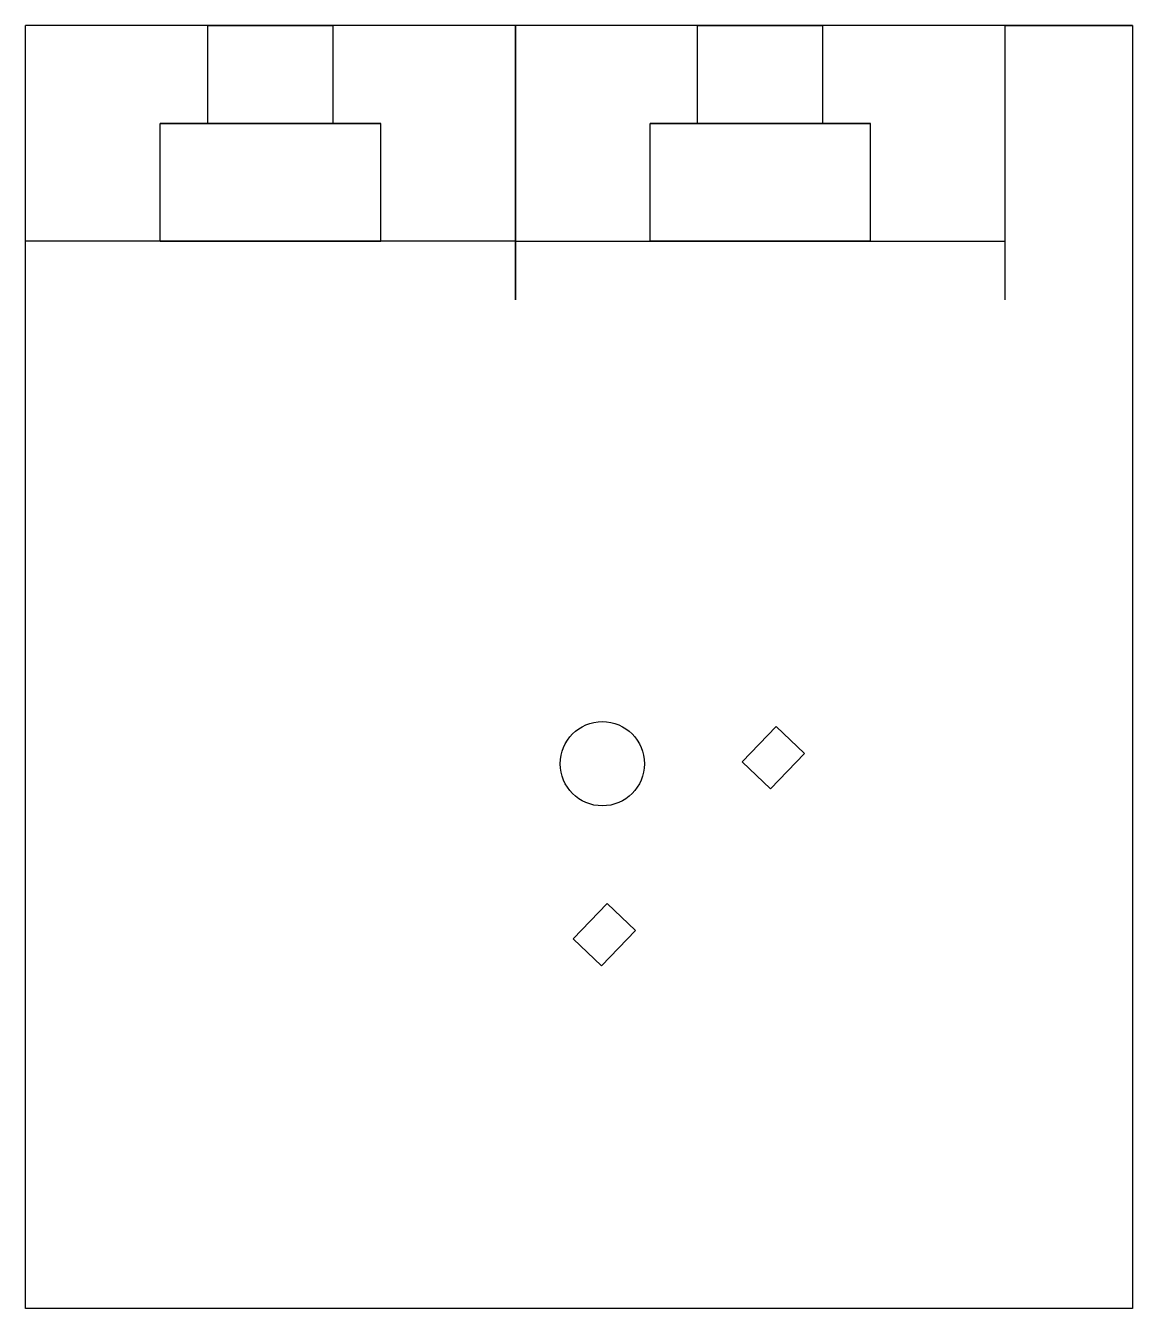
# Model space of a CAD drawing. Header units: millimetres. Extents: x -56.5 to 0, y 0 to 65.5.
import ezdxf

# ---------------------------------------------------------------- set-up
doc = ezdxf.new("R2010")
doc.units = ezdxf.units.MM

msp = doc.modelspace()

# ---------------------------------------------------------------- linework, layer by layer
at = {"layer": 'HIDDEN'}
for p, q in [((-56.5, 0), (-56.5, 65.5)), ((-34.5, 65.5), (-56.5, 65.5)), ((-47.2, 60.5), (-47.2, 65.5)), ((-40.8, 60.5), (-40.8, 65.5)), ((-31.5, 65.5), (-31.5, 51.5)), ((-6.5, 65.5), (-31.5, 65.5)), ((-22.2, 60.5), (-22.2, 65.5)), ((-15.8, 60.5), (-15.8, 65.5)), ((-6.5, 51.5), (-6.5, 65.5)), ((-6.5, 65.5), (0, 65.5)), ((-6.5, 54.5), (-6.5, 65.5)), ((-49.625, 54.5), (-49.625, 60.5)), ((-38.375, 54.5), (-38.375, 60.5)), ((-24.625, 54.5), (-24.625, 60.5)), ((-13.375, 54.5), (-13.375, 60.5)), ((-34.5, 54.5), (-56.5, 54.5)), ((-31.5, 54.5), (-6.5, 54.5)), ((-19.917, 27.907), (-18.192, 29.716)), ((-16.745, 28.336), (-18.192, 29.716)), ((-18.47, 26.527), (-16.745, 28.336)), ((-18.47, 26.527), (-19.917, 27.907)), ((-28.545, 18.862), (-26.819, 20.671)), ((-25.372, 19.291), (-26.819, 20.671)), ((-27.097, 17.482), (-25.372, 19.291)), ((-27.097, 17.482), (-28.545, 18.862))]:
    msp.add_line(p, q, dxfattribs=at)
for points in [[(-44, 65.5), (-44.358, 65.5), (-44.712, 65.5), (-45.057, 65.5), (-45.388, 65.5), (-45.703, 65.5), (-45.995, 65.5), (-46.263, 65.5), (-46.502, 65.5), (-46.71, 65.5), (-46.883, 65.5), (-47.02, 65.5), (-47.12, 65.5), (-47.18, 65.5), (-47.2, 65.5)], [(-47.2, 65.5), (-47.12, 65.5), (-46.883, 65.5), (-46.502, 65.5), (-45.995, 65.5), (-45.388, 65.5), (-44.712, 65.5), (-44, 65.5), (-43.288, 65.5), (-42.612, 65.5), (-42.005, 65.5), (-41.498, 65.5), (-41.117, 65.5), (-40.88, 65.5), (-40.8, 65.5)], [(-40.8, 65.5), (-40.82, 65.5), (-40.88, 65.5), (-40.98, 65.5), (-41.117, 65.5), (-41.29, 65.5), (-41.498, 65.5), (-41.737, 65.5), (-42.005, 65.5), (-42.297, 65.5), (-42.612, 65.5), (-42.943, 65.5), (-43.288, 65.5), (-43.642, 65.5), (-44, 65.5)], [(-31.5, 65.5), (-31.519, 65.5), (-31.575, 65.5), (-31.668, 65.5), (-31.797, 65.5), (-31.96, 65.5), (-32.155, 65.5), (-32.379, 65.5), (-32.63, 65.5), (-32.904, 65.5), (-33.198, 65.5), (-33.509, 65.5), (-33.832, 65.5), (-34.164, 65.5), (-34.5, 65.5)], [(-19, 65.5), (-19.358, 65.5), (-19.712, 65.5), (-20.057, 65.5), (-20.388, 65.5), (-20.703, 65.5), (-20.995, 65.5), (-21.263, 65.5), (-21.502, 65.5), (-21.71, 65.5), (-21.883, 65.5), (-22.02, 65.5), (-22.12, 65.5), (-22.18, 65.5), (-22.2, 65.5)], [(-22.2, 65.5), (-22.12, 65.5), (-21.883, 65.5), (-21.502, 65.5), (-20.995, 65.5), (-20.388, 65.5), (-19.712, 65.5), (-19, 65.5), (-18.288, 65.5), (-17.612, 65.5), (-17.005, 65.5), (-16.498, 65.5), (-16.117, 65.5), (-15.88, 65.5), (-15.8, 65.5)], [(-15.8, 65.5), (-15.82, 65.5), (-15.88, 65.5), (-15.98, 65.5), (-16.117, 65.5), (-16.29, 65.5), (-16.498, 65.5), (-16.737, 65.5), (-17.005, 65.5), (-17.297, 65.5), (-17.612, 65.5), (-17.943, 65.5), (-18.288, 65.5), (-18.642, 65.5), (-19, 65.5)], [(-44, 60.5), (-44.63, 60.5), (-45.252, 60.5), (-45.858, 60.5), (-46.441, 60.5), (-46.993, 60.5), (-47.507, 60.5), (-47.977, 60.5), (-48.398, 60.5), (-48.763, 60.5), (-49.068, 60.5), (-49.309, 60.5), (-49.484, 60.5), (-49.59, 60.5), (-49.625, 60.5)], [(-49.625, 60.5), (-49.484, 60.5), (-49.068, 60.5), (-48.398, 60.5), (-47.507, 60.5), (-46.441, 60.5), (-45.252, 60.5), (-44, 60.5), (-42.748, 60.5), (-41.559, 60.5), (-40.493, 60.5), (-39.602, 60.5), (-38.932, 60.5), (-38.516, 60.5), (-38.375, 60.5)], [(-44, 60.5), (-44.358, 60.5), (-44.712, 60.5), (-45.057, 60.5), (-45.388, 60.5), (-45.703, 60.5), (-45.995, 60.5), (-46.263, 60.5), (-46.502, 60.5), (-46.71, 60.5), (-46.883, 60.5), (-47.02, 60.5), (-47.12, 60.5), (-47.18, 60.5), (-47.2, 60.5)], [(-47.2, 60.5), (-47.12, 60.5), (-46.883, 60.5), (-46.502, 60.5), (-45.995, 60.5), (-45.388, 60.5), (-44.712, 60.5), (-44, 60.5), (-43.288, 60.5), (-42.612, 60.5), (-42.005, 60.5), (-41.498, 60.5), (-41.117, 60.5), (-40.88, 60.5), (-40.8, 60.5)], [(-40.8, 60.5), (-40.82, 60.5), (-40.88, 60.5), (-40.98, 60.5), (-41.117, 60.5), (-41.29, 60.5), (-41.498, 60.5), (-41.737, 60.5), (-42.005, 60.5), (-42.297, 60.5), (-42.612, 60.5), (-42.943, 60.5), (-43.288, 60.5), (-43.642, 60.5), (-44, 60.5)], [(-38.375, 60.5), (-38.41, 60.5), (-38.516, 60.5), (-38.691, 60.5), (-38.932, 60.5), (-39.237, 60.5), (-39.602, 60.5), (-40.023, 60.5), (-40.493, 60.5), (-41.007, 60.5), (-41.559, 60.5), (-42.142, 60.5), (-42.748, 60.5), (-43.37, 60.5), (-44, 60.5)], [(-19, 60.5), (-19.63, 60.5), (-20.252, 60.5), (-20.858, 60.5), (-21.441, 60.5), (-21.993, 60.5), (-22.507, 60.5), (-22.977, 60.5), (-23.398, 60.5), (-23.763, 60.5), (-24.068, 60.5), (-24.309, 60.5), (-24.484, 60.5), (-24.59, 60.5), (-24.625, 60.5)], [(-24.625, 60.5), (-24.484, 60.5), (-24.068, 60.5), (-23.398, 60.5), (-22.507, 60.5), (-21.441, 60.5), (-20.252, 60.5), (-19, 60.5), (-17.748, 60.5), (-16.559, 60.5), (-15.493, 60.5), (-14.602, 60.5), (-13.932, 60.5), (-13.516, 60.5), (-13.375, 60.5)], [(-19, 60.5), (-19.358, 60.5), (-19.712, 60.5), (-20.057, 60.5), (-20.388, 60.5), (-20.703, 60.5), (-20.995, 60.5), (-21.263, 60.5), (-21.502, 60.5), (-21.71, 60.5), (-21.883, 60.5), (-22.02, 60.5), (-22.12, 60.5), (-22.18, 60.5), (-22.2, 60.5)], [(-22.2, 60.5), (-22.12, 60.5), (-21.883, 60.5), (-21.502, 60.5), (-20.995, 60.5), (-20.388, 60.5), (-19.712, 60.5), (-19, 60.5), (-18.288, 60.5), (-17.612, 60.5), (-17.005, 60.5), (-16.498, 60.5), (-16.117, 60.5), (-15.88, 60.5), (-15.8, 60.5)], [(-15.8, 60.5), (-15.82, 60.5), (-15.88, 60.5), (-15.98, 60.5), (-16.117, 60.5), (-16.29, 60.5), (-16.498, 60.5), (-16.737, 60.5), (-17.005, 60.5), (-17.297, 60.5), (-17.612, 60.5), (-17.943, 60.5), (-18.288, 60.5), (-18.642, 60.5), (-19, 60.5)], [(-13.375, 60.5), (-13.41, 60.5), (-13.516, 60.5), (-13.691, 60.5), (-13.932, 60.5), (-14.237, 60.5), (-14.602, 60.5), (-15.023, 60.5), (-15.493, 60.5), (-16.007, 60.5), (-16.559, 60.5), (-17.142, 60.5), (-17.748, 60.5), (-18.37, 60.5), (-19, 60.5)], [(-44, 54.5), (-44.63, 54.5), (-45.252, 54.5), (-45.858, 54.5), (-46.441, 54.5), (-46.993, 54.5), (-47.507, 54.5), (-47.977, 54.5), (-48.398, 54.5), (-48.763, 54.5), (-49.068, 54.5), (-49.309, 54.5), (-49.484, 54.5), (-49.59, 54.5), (-49.625, 54.5)], [(-49.625, 54.5), (-49.484, 54.5), (-49.068, 54.5), (-48.398, 54.5), (-47.507, 54.5), (-46.441, 54.5), (-45.252, 54.5), (-44, 54.5), (-42.748, 54.5), (-41.559, 54.5), (-40.493, 54.5), (-39.602, 54.5), (-38.932, 54.5), (-38.516, 54.5), (-38.375, 54.5)], [(-38.375, 54.5), (-38.41, 54.5), (-38.516, 54.5), (-38.691, 54.5), (-38.932, 54.5), (-39.237, 54.5), (-39.602, 54.5), (-40.023, 54.5), (-40.493, 54.5), (-41.007, 54.5), (-41.559, 54.5), (-42.142, 54.5), (-42.748, 54.5), (-43.37, 54.5), (-44, 54.5)], [(-31.5, 54.5), (-31.519, 54.5), (-31.575, 54.5), (-31.668, 54.5), (-31.797, 54.5), (-31.96, 54.5), (-32.155, 54.5), (-32.379, 54.5), (-32.63, 54.5), (-32.904, 54.5), (-33.198, 54.5), (-33.509, 54.5), (-33.832, 54.5), (-34.164, 54.5), (-34.5, 54.5)], [(-19, 54.5), (-19.63, 54.5), (-20.252, 54.5), (-20.858, 54.5), (-21.441, 54.5), (-21.993, 54.5), (-22.507, 54.5), (-22.977, 54.5), (-23.398, 54.5), (-23.763, 54.5), (-24.068, 54.5), (-24.309, 54.5), (-24.484, 54.5), (-24.59, 54.5), (-24.625, 54.5)], [(-24.625, 54.5), (-24.484, 54.5), (-24.068, 54.5), (-23.398, 54.5), (-22.507, 54.5), (-21.441, 54.5), (-20.252, 54.5), (-19, 54.5), (-17.748, 54.5), (-16.559, 54.5), (-15.493, 54.5), (-14.602, 54.5), (-13.932, 54.5), (-13.516, 54.5), (-13.375, 54.5)], [(-13.375, 54.5), (-13.41, 54.5), (-13.516, 54.5), (-13.691, 54.5), (-13.932, 54.5), (-14.237, 54.5), (-14.602, 54.5), (-15.023, 54.5), (-15.493, 54.5), (-16.007, 54.5), (-16.559, 54.5), (-17.142, 54.5), (-17.748, 54.5), (-18.37, 54.5), (-19, 54.5)], [(-6.5, 51.5), (-6.5, 51.836), (-6.5, 52.168), (-6.5, 52.491), (-6.5, 52.802), (-6.5, 53.096), (-6.5, 53.37), (-6.5, 53.621), (-6.5, 53.845), (-6.5, 54.04), (-6.5, 54.203), (-6.5, 54.332), (-6.5, 54.425), (-6.5, 54.481), (-6.5, 54.5)]]:
    msp.add_lwpolyline(points, dxfattribs=at)
at = {"layer": 'VISIBLE'}
for p, q in [((-31.5, 65.5), (-56.5, 65.5)), ((-56.5, 54.5), (-56.5, 65.5)), ((0, 65.5), (-31.5, 65.5)), ((-31.5, 54.5), (-31.5, 65.5)), ((0, 65.5), (0, 0)), ((-31.5, 54.5), (-56.5, 54.5)), ((-56.5, 0), (-56.5, 51.5)), ((0, 0), (-56.5, 0))]:
    msp.add_line(p, q, dxfattribs=at)
for points in [[(-56.5, 51.5), (-56.5, 51.836), (-56.5, 52.168), (-56.5, 52.491), (-56.5, 52.802), (-56.5, 53.096), (-56.5, 53.37), (-56.5, 53.621), (-56.5, 53.845), (-56.5, 54.04), (-56.5, 54.203), (-56.5, 54.332), (-56.5, 54.425), (-56.5, 54.481), (-56.5, 54.5)], [(-31.5, 51.5), (-31.5, 51.836), (-31.5, 52.168), (-31.5, 52.491), (-31.5, 52.802), (-31.5, 53.096), (-31.5, 53.37), (-31.5, 53.621), (-31.5, 53.845), (-31.5, 54.04), (-31.5, 54.203), (-31.5, 54.332), (-31.5, 54.425), (-31.5, 54.481), (-31.5, 54.5)]]:
    msp.add_lwpolyline(points, dxfattribs=at)
msp.add_circle((-27.059, 27.809), 2.15, dxfattribs=at)

doc.saveas('drawing.dxf')
